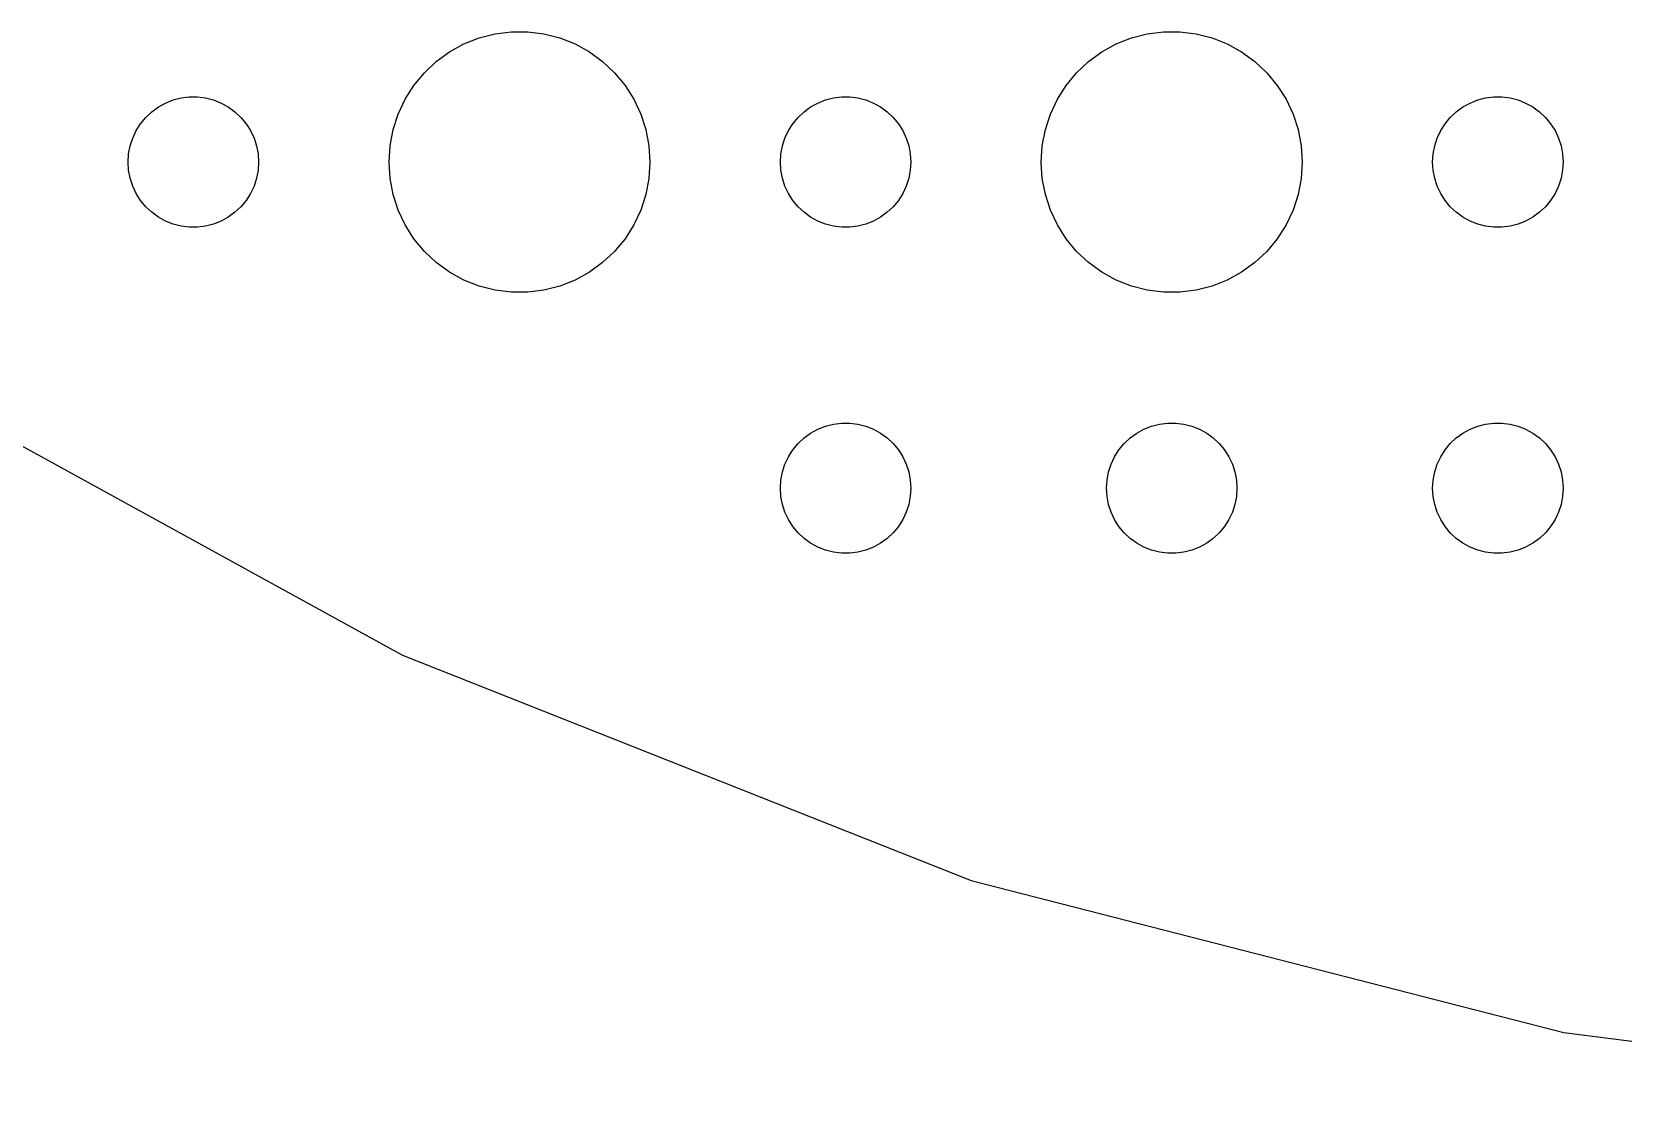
# Model space of a CAD drawing. Header units: metres. Extents: x -112 to 112, y -112 to 112.
# Drawn here: x -56.21 to -19.62, y -111.78 to -87.01 of the extents above; entities that cross this region are included whole.
import ezdxf

# ---------------------------------------------------------------- set-up
doc = ezdxf.new("R2010")
doc.units = ezdxf.units.M

msp = doc.modelspace()

# ---------------------------------------------------------------- linework, layer by layer
for p, q in [((-45.927, -87.1468), (-45.5621, -87.0531)), ((-45.5621, -87.0531), (-45.1884, -87.0059)), ((-45.1884, -87.0059), (-44.8116, -87.0059)), ((-44.8116, -87.0059), (-44.4379, -87.0531)), ((-44.4379, -87.0531), (-44.0729, -87.1468)), ((-30.927, -87.1468), (-30.5621, -87.0531)), ((-30.5621, -87.0531), (-30.1884, -87.0059)), ((-30.1884, -87.0059), (-29.8116, -87.0059)), ((-29.8116, -87.0059), (-29.4379, -87.0531)), ((-29.4379, -87.0531), (-29.0729, -87.1468)), ((-46.6075, -87.467), (-46.2773, -87.2855)), ((-46.2773, -87.2855), (-45.927, -87.1468)), ((-44.0729, -87.1468), (-43.7227, -87.2855)), ((-43.7227, -87.2855), (-43.3925, -87.467)), ((-31.6075, -87.467), (-31.2773, -87.2855)), ((-31.2773, -87.2855), (-30.927, -87.1468)), ((-29.0729, -87.1468), (-28.7227, -87.2855)), ((-28.7227, -87.2855), (-28.3925, -87.467)), ((-47.1869, -87.9464), (-46.9123, -87.6885)), ((-46.9123, -87.6885), (-46.6075, -87.467)), ((-43.3925, -87.467), (-43.0877, -87.6885)), ((-43.0877, -87.6885), (-42.8131, -87.9464)), ((-32.1869, -87.9464), (-31.9123, -87.6885)), ((-31.9123, -87.6885), (-31.6075, -87.467)), ((-28.3925, -87.467), (-28.0877, -87.6885)), ((-28.0877, -87.6885), (-27.8131, -87.9464)), ((-47.427, -88.2366), (-47.1869, -87.9464)), ((-42.8131, -87.9464), (-42.5729, -88.2366)), ((-32.427, -88.2366), (-32.1869, -87.9464)), ((-27.8131, -87.9464), (-27.5729, -88.2366)), ((-52.9635, -88.5734), (-52.7811, -88.5266)), ((-52.7811, -88.5266), (-52.5942, -88.503)), ((-52.5942, -88.503), (-52.4058, -88.503)), ((-52.4058, -88.503), (-52.2189, -88.5266)), ((-52.2189, -88.5266), (-52.0365, -88.5734)), ((-47.7893, -88.8956), (-47.6289, -88.5547)), ((-47.6289, -88.5547), (-47.427, -88.2366)), ((-42.5729, -88.2366), (-42.3711, -88.5547)), ((-42.3711, -88.5547), (-42.2107, -88.8956)), ((-37.9635, -88.5734), (-37.7811, -88.5266)), ((-37.7811, -88.5266), (-37.5942, -88.503)), ((-37.5942, -88.503), (-37.4058, -88.503)), ((-37.4058, -88.503), (-37.2189, -88.5266)), ((-37.2189, -88.5266), (-37.0365, -88.5734)), ((-32.7893, -88.8956), (-32.6289, -88.5547)), ((-32.6289, -88.5547), (-32.427, -88.2366)), ((-27.5729, -88.2366), (-27.3711, -88.5547)), ((-27.3711, -88.5547), (-27.2107, -88.8956)), ((-22.9635, -88.5734), (-22.7811, -88.5266)), ((-22.7811, -88.5266), (-22.5942, -88.503)), ((-22.5942, -88.503), (-22.4058, -88.503)), ((-22.4058, -88.503), (-22.2189, -88.5266)), ((-22.2189, -88.5266), (-22.0365, -88.5734)), ((-53.5934, -88.9732), (-53.4561, -88.8442)), ((-53.4561, -88.8442), (-53.3037, -88.7335)), ((-53.3037, -88.7335), (-53.1387, -88.6428)), ((-53.1387, -88.6428), (-52.9635, -88.5734)), ((-52.0365, -88.5734), (-51.8613, -88.6428)), ((-51.8613, -88.6428), (-51.6963, -88.7335)), ((-51.6963, -88.7335), (-51.5439, -88.8442)), ((-51.5439, -88.8442), (-51.4065, -88.9732)), ((-47.9057, -89.2539), (-47.7893, -88.8956)), ((-42.2107, -88.8956), (-42.0942, -89.2539)), ((-38.5934, -88.9732), (-38.4561, -88.8442)), ((-38.4561, -88.8442), (-38.3037, -88.7335)), ((-38.3037, -88.7335), (-38.1387, -88.6428)), ((-38.1387, -88.6428), (-37.9635, -88.5734)), ((-37.0365, -88.5734), (-36.8613, -88.6428)), ((-36.8613, -88.6428), (-36.6963, -88.7335)), ((-36.6963, -88.7335), (-36.5439, -88.8442)), ((-36.5439, -88.8442), (-36.4065, -88.9732)), ((-32.9057, -89.2539), (-32.7893, -88.8956)), ((-27.2107, -88.8956), (-27.0942, -89.2539)), ((-23.5934, -88.9732), (-23.4561, -88.8442)), ((-23.4561, -88.8442), (-23.3037, -88.7335)), ((-23.3037, -88.7335), (-23.1387, -88.6428)), ((-23.1387, -88.6428), (-22.9635, -88.5734)), ((-22.0365, -88.5734), (-21.8613, -88.6428)), ((-21.8613, -88.6428), (-21.6963, -88.7335)), ((-21.6963, -88.7335), (-21.5439, -88.8442)), ((-21.5439, -88.8442), (-21.4065, -88.9732)), ((-53.8947, -89.4478), (-53.8145, -89.2774)), ((-53.8145, -89.2774), (-53.7135, -89.1183)), ((-53.7135, -89.1183), (-53.5934, -88.9732)), ((-51.4065, -88.9732), (-51.2865, -89.1183)), ((-51.2865, -89.1183), (-51.1855, -89.2774)), ((-51.1855, -89.2774), (-51.1053, -89.4478)), ((-47.9763, -89.624), (-47.9057, -89.2539)), ((-42.0942, -89.2539), (-42.0237, -89.624)), ((-38.8947, -89.4478), (-38.8145, -89.2774)), ((-38.8145, -89.2774), (-38.7135, -89.1183)), ((-38.7135, -89.1183), (-38.5934, -88.9732)), ((-36.4065, -88.9732), (-36.2865, -89.1183)), ((-36.2865, -89.1183), (-36.1855, -89.2774)), ((-36.1855, -89.2774), (-36.1053, -89.4478)), ((-32.9763, -89.624), (-32.9057, -89.2539)), ((-27.0942, -89.2539), (-27.0237, -89.624)), ((-23.8947, -89.4478), (-23.8145, -89.2774)), ((-23.8145, -89.2774), (-23.7135, -89.1183)), ((-23.7135, -89.1183), (-23.5934, -88.9732)), ((-21.4065, -88.9732), (-21.2865, -89.1183)), ((-21.2865, -89.1183), (-21.1855, -89.2774)), ((-21.1855, -89.2774), (-21.1053, -89.4478)), ((-53.9882, -89.812), (-53.9529, -89.627)), ((-53.9529, -89.627), (-53.8947, -89.4478)), ((-51.1053, -89.4478), (-51.0471, -89.627)), ((-51.0471, -89.627), (-51.0118, -89.812)), ((-48, -90), (-47.9763, -89.624)), ((-42.0237, -89.624), (-42, -90)), ((-38.9882, -89.812), (-38.9529, -89.627)), ((-38.9529, -89.627), (-38.8947, -89.4478)), ((-36.1053, -89.4478), (-36.0471, -89.627)), ((-36.0471, -89.627), (-36.0118, -89.812)), ((-33, -90), (-32.9763, -89.624)), ((-27.0237, -89.624), (-27, -90)), ((-23.9882, -89.812), (-23.9529, -89.627)), ((-23.9529, -89.627), (-23.8947, -89.4478)), ((-21.1053, -89.4478), (-21.0471, -89.627)), ((-21.0471, -89.627), (-21.0118, -89.812)), ((-54, -90), (-53.9882, -89.812)), ((-53.9882, -90.188), (-54, -90)), ((-51.0118, -89.812), (-51, -90)), ((-51, -90), (-51.0118, -90.188)), ((-47.9763, -90.376), (-48, -90)), ((-42, -90), (-42.0237, -90.376)), ((-39, -90), (-38.9882, -89.812)), ((-38.9882, -90.188), (-39, -90)), ((-36.0118, -89.812), (-36, -90)), ((-36, -90), (-36.0118, -90.188)), ((-32.9763, -90.376), (-33, -90)), ((-27, -90), (-27.0237, -90.376)), ((-24, -90), (-23.9882, -89.812)), ((-23.9882, -90.188), (-24, -90)), ((-21.0118, -89.812), (-21, -90)), ((-21, -90), (-21.0118, -90.188)), ((-53.9529, -90.373), (-53.9882, -90.188)), ((-53.8947, -90.5522), (-53.9529, -90.373)), ((-51.0471, -90.373), (-51.1053, -90.5522)), ((-51.0118, -90.188), (-51.0471, -90.373)), ((-47.9057, -90.7461), (-47.9763, -90.376)), ((-42.0237, -90.376), (-42.0942, -90.7461)), ((-38.9529, -90.373), (-38.9882, -90.188)), ((-38.8947, -90.5522), (-38.9529, -90.373)), ((-36.0471, -90.373), (-36.1053, -90.5522)), ((-36.0118, -90.188), (-36.0471, -90.373)), ((-32.9057, -90.7461), (-32.9763, -90.376)), ((-27.0237, -90.376), (-27.0942, -90.7461)), ((-23.9529, -90.373), (-23.9882, -90.188)), ((-23.8947, -90.5522), (-23.9529, -90.373)), ((-21.0471, -90.373), (-21.1053, -90.5522)), ((-21.0118, -90.188), (-21.0471, -90.373)), ((-53.8145, -90.7226), (-53.8947, -90.5522)), ((-53.7135, -90.8817), (-53.8145, -90.7226)), ((-51.1855, -90.7226), (-51.2865, -90.8817)), ((-51.1053, -90.5522), (-51.1855, -90.7226)), ((-47.7893, -91.1044), (-47.9057, -90.7461)), ((-42.0942, -90.7461), (-42.2107, -91.1044)), ((-38.8145, -90.7226), (-38.8947, -90.5522)), ((-38.7135, -90.8817), (-38.8145, -90.7226)), ((-36.1855, -90.7226), (-36.2865, -90.8817)), ((-36.1053, -90.5522), (-36.1855, -90.7226)), ((-32.7893, -91.1044), (-32.9057, -90.7461)), ((-27.0942, -90.7461), (-27.2107, -91.1044)), ((-23.8145, -90.7226), (-23.8947, -90.5522)), ((-23.7135, -90.8817), (-23.8145, -90.7226)), ((-21.1855, -90.7226), (-21.2865, -90.8817)), ((-21.1053, -90.5522), (-21.1855, -90.7226)), ((-53.5934, -91.0268), (-53.7135, -90.8817)), ((-53.4561, -91.1558), (-53.5934, -91.0268)), ((-51.4065, -91.0268), (-51.5439, -91.1558)), ((-51.2865, -90.8817), (-51.4065, -91.0268)), ((-47.6289, -91.4453), (-47.7893, -91.1044)), ((-42.2107, -91.1044), (-42.3711, -91.4453)), ((-38.5934, -91.0268), (-38.7135, -90.8817)), ((-38.4561, -91.1558), (-38.5934, -91.0268)), ((-36.4065, -91.0268), (-36.5439, -91.1558)), ((-36.2865, -90.8817), (-36.4065, -91.0268)), ((-32.6289, -91.4453), (-32.7893, -91.1044)), ((-27.2107, -91.1044), (-27.3711, -91.4453)), ((-23.5934, -91.0268), (-23.7135, -90.8817)), ((-23.4561, -91.1558), (-23.5934, -91.0268)), ((-21.4065, -91.0268), (-21.5439, -91.1558)), ((-21.2865, -90.8817), (-21.4065, -91.0268)), ((-53.3037, -91.2665), (-53.4561, -91.1558)), ((-53.1387, -91.3572), (-53.3037, -91.2665)), ((-52.9635, -91.4266), (-53.1387, -91.3572)), ((-52.7811, -91.4734), (-52.9635, -91.4266)), ((-52.5942, -91.497), (-52.7811, -91.4734)), ((-52.2189, -91.4734), (-52.4058, -91.497)), ((-52.0365, -91.4266), (-52.2189, -91.4734)), ((-51.8613, -91.3572), (-52.0365, -91.4266)), ((-51.6963, -91.2665), (-51.8613, -91.3572)), ((-51.5439, -91.1558), (-51.6963, -91.2665)), ((-47.427, -91.7634), (-47.6289, -91.4453)), ((-42.3711, -91.4453), (-42.5729, -91.7634)), ((-38.3037, -91.2665), (-38.4561, -91.1558)), ((-38.1387, -91.3572), (-38.3037, -91.2665)), ((-37.9635, -91.4266), (-38.1387, -91.3572)), ((-37.7811, -91.4734), (-37.9635, -91.4266)), ((-37.5942, -91.497), (-37.7811, -91.4734)), ((-37.2189, -91.4734), (-37.4058, -91.497)), ((-37.0365, -91.4266), (-37.2189, -91.4734)), ((-36.8613, -91.3572), (-37.0365, -91.4266)), ((-36.6963, -91.2665), (-36.8613, -91.3572)), ((-36.5439, -91.1558), (-36.6963, -91.2665)), ((-32.427, -91.7634), (-32.6289, -91.4453)), ((-27.3711, -91.4453), (-27.5729, -91.7634)), ((-23.3037, -91.2665), (-23.4561, -91.1558)), ((-23.1387, -91.3572), (-23.3037, -91.2665)), ((-22.9635, -91.4266), (-23.1387, -91.3572)), ((-22.7811, -91.4734), (-22.9635, -91.4266)), ((-22.5942, -91.497), (-22.7811, -91.4734)), ((-22.2189, -91.4734), (-22.4058, -91.497)), ((-22.0365, -91.4266), (-22.2189, -91.4734)), ((-21.8613, -91.3572), (-22.0365, -91.4266)), ((-21.6963, -91.2665), (-21.8613, -91.3572)), ((-21.5439, -91.1558), (-21.6963, -91.2665)), ((-52.4058, -91.497), (-52.5942, -91.497)), ((-47.1869, -92.0536), (-47.427, -91.7634)), ((-42.5729, -91.7634), (-42.8131, -92.0536)), ((-37.4058, -91.497), (-37.5942, -91.497)), ((-32.1869, -92.0536), (-32.427, -91.7634)), ((-27.5729, -91.7634), (-27.8131, -92.0536)), ((-22.4058, -91.497), (-22.5942, -91.497)), ((-46.9123, -92.3115), (-47.1869, -92.0536)), ((-42.8131, -92.0536), (-43.0877, -92.3115)), ((-31.9123, -92.3115), (-32.1869, -92.0536)), ((-27.8131, -92.0536), (-28.0877, -92.3115)), ((-46.6075, -92.533), (-46.9123, -92.3115)), ((-46.2773, -92.7145), (-46.6075, -92.533)), ((-43.3925, -92.533), (-43.7227, -92.7145)), ((-43.0877, -92.3115), (-43.3925, -92.533)), ((-31.6075, -92.533), (-31.9123, -92.3115)), ((-31.2773, -92.7145), (-31.6075, -92.533)), ((-28.3925, -92.533), (-28.7227, -92.7145)), ((-28.0877, -92.3115), (-28.3925, -92.533)), ((-45.927, -92.8532), (-46.2773, -92.7145)), ((-45.5621, -92.9469), (-45.927, -92.8532)), ((-45.1884, -92.9941), (-45.5621, -92.9469)), ((-44.4379, -92.9469), (-44.8116, -92.9941)), ((-44.0729, -92.8532), (-44.4379, -92.9469)), ((-43.7227, -92.7145), (-44.0729, -92.8532)), ((-30.927, -92.8532), (-31.2773, -92.7145)), ((-30.5621, -92.9469), (-30.927, -92.8532)), ((-30.1884, -92.9941), (-30.5621, -92.9469)), ((-29.4379, -92.9469), (-29.8116, -92.9941)), ((-29.0729, -92.8532), (-29.4379, -92.9469)), ((-28.7227, -92.7145), (-29.0729, -92.8532)), ((-44.8116, -92.9941), (-45.1884, -92.9941)), ((-29.8116, -92.9941), (-30.1884, -92.9941)), ((-60.0126, -94.5647), (-47.6873, -101.341)), ((-38.4561, -96.3442), (-38.3037, -96.2335)), ((-38.3037, -96.2335), (-38.1387, -96.1428)), ((-38.1387, -96.1428), (-37.9635, -96.0734)), ((-37.9635, -96.0734), (-37.7811, -96.0266)), ((-37.7811, -96.0266), (-37.5942, -96.003)), ((-37.5942, -96.003), (-37.4058, -96.003)), ((-37.4058, -96.003), (-37.2189, -96.0266)), ((-37.2189, -96.0266), (-37.0365, -96.0734)), ((-37.0365, -96.0734), (-36.8613, -96.1428)), ((-36.8613, -96.1428), (-36.6963, -96.2335)), ((-36.6963, -96.2335), (-36.5439, -96.3442)), ((-30.9561, -96.3442), (-30.8037, -96.2335)), ((-30.8037, -96.2335), (-30.6387, -96.1428)), ((-30.6387, -96.1428), (-30.4635, -96.0734)), ((-30.4635, -96.0734), (-30.2811, -96.0266)), ((-30.2811, -96.0266), (-30.0942, -96.003)), ((-30.0942, -96.003), (-29.9058, -96.003)), ((-29.9058, -96.003), (-29.7189, -96.0266)), ((-29.7189, -96.0266), (-29.5365, -96.0734)), ((-29.5365, -96.0734), (-29.3613, -96.1428)), ((-29.3613, -96.1428), (-29.1963, -96.2335)), ((-29.1963, -96.2335), (-29.0439, -96.3442)), ((-23.4561, -96.3442), (-23.3037, -96.2335)), ((-23.3037, -96.2335), (-23.1387, -96.1428)), ((-23.1387, -96.1428), (-22.9635, -96.0734)), ((-22.9635, -96.0734), (-22.7811, -96.0266)), ((-22.7811, -96.0266), (-22.5942, -96.003)), ((-22.5942, -96.003), (-22.4058, -96.003)), ((-22.4058, -96.003), (-22.2189, -96.0266)), ((-22.2189, -96.0266), (-22.0365, -96.0734)), ((-22.0365, -96.0734), (-21.8613, -96.1428)), ((-21.8613, -96.1428), (-21.6963, -96.2335)), ((-21.6963, -96.2335), (-21.5439, -96.3442)), ((-38.7135, -96.6183), (-38.5934, -96.4732)), ((-38.5934, -96.4732), (-38.4561, -96.3442)), ((-36.5439, -96.3442), (-36.4065, -96.4732)), ((-36.4065, -96.4732), (-36.2865, -96.6183)), ((-31.2135, -96.6183), (-31.0934, -96.4732)), ((-31.0934, -96.4732), (-30.9561, -96.3442)), ((-29.0439, -96.3442), (-28.9065, -96.4732)), ((-28.9065, -96.4732), (-28.7865, -96.6183)), ((-23.7135, -96.6183), (-23.5934, -96.4732)), ((-23.5934, -96.4732), (-23.4561, -96.3442)), ((-21.5439, -96.3442), (-21.4065, -96.4732)), ((-21.4065, -96.4732), (-21.2865, -96.6183)), ((-38.9529, -97.127), (-38.8947, -96.9478)), ((-38.8947, -96.9478), (-38.8145, -96.7774)), ((-38.8145, -96.7774), (-38.7135, -96.6183)), ((-36.2865, -96.6183), (-36.1855, -96.7774)), ((-36.1855, -96.7774), (-36.1053, -96.9478)), ((-36.1053, -96.9478), (-36.0471, -97.127)), ((-31.4529, -97.127), (-31.3947, -96.9478)), ((-31.3947, -96.9478), (-31.3145, -96.7774)), ((-31.3145, -96.7774), (-31.2135, -96.6183)), ((-28.7865, -96.6183), (-28.6855, -96.7774)), ((-28.6855, -96.7774), (-28.6053, -96.9478)), ((-28.6053, -96.9478), (-28.5471, -97.127)), ((-23.9529, -97.127), (-23.8947, -96.9478)), ((-23.8947, -96.9478), (-23.8145, -96.7774)), ((-23.8145, -96.7774), (-23.7135, -96.6183)), ((-21.2865, -96.6183), (-21.1855, -96.7774)), ((-21.1855, -96.7774), (-21.1053, -96.9478)), ((-21.1053, -96.9478), (-21.0471, -97.127)), ((-39, -97.5), (-38.9882, -97.312)), ((-38.9882, -97.312), (-38.9529, -97.127)), ((-36.0471, -97.127), (-36.0118, -97.312)), ((-36.0118, -97.312), (-36, -97.5)), ((-31.5, -97.5), (-31.4882, -97.312)), ((-31.4882, -97.312), (-31.4529, -97.127)), ((-28.5471, -97.127), (-28.5118, -97.312)), ((-28.5118, -97.312), (-28.5, -97.5)), ((-24, -97.5), (-23.9882, -97.312)), ((-23.9882, -97.312), (-23.9529, -97.127)), ((-21.0471, -97.127), (-21.0118, -97.312)), ((-21.0118, -97.312), (-21, -97.5)), ((-38.9882, -97.688), (-39, -97.5)), ((-38.9529, -97.873), (-38.9882, -97.688)), ((-36.0118, -97.688), (-36.0471, -97.873)), ((-36, -97.5), (-36.0118, -97.688)), ((-31.4882, -97.688), (-31.5, -97.5)), ((-31.4529, -97.873), (-31.4882, -97.688)), ((-28.5118, -97.688), (-28.5471, -97.873)), ((-28.5, -97.5), (-28.5118, -97.688)), ((-23.9882, -97.688), (-24, -97.5)), ((-23.9529, -97.873), (-23.9882, -97.688)), ((-21.0118, -97.688), (-21.0471, -97.873)), ((-21, -97.5), (-21.0118, -97.688)), ((-38.8947, -98.0522), (-38.9529, -97.873)), ((-38.8145, -98.2226), (-38.8947, -98.0522)), ((-36.1053, -98.0522), (-36.1855, -98.2226)), ((-36.0471, -97.873), (-36.1053, -98.0522)), ((-31.3947, -98.0522), (-31.4529, -97.873)), ((-31.3145, -98.2226), (-31.3947, -98.0522)), ((-28.6053, -98.0522), (-28.6855, -98.2226)), ((-28.5471, -97.873), (-28.6053, -98.0522)), ((-23.8947, -98.0522), (-23.9529, -97.873)), ((-23.8145, -98.2226), (-23.8947, -98.0522)), ((-21.1053, -98.0522), (-21.1855, -98.2226)), ((-21.0471, -97.873), (-21.1053, -98.0522)), ((-38.7135, -98.3817), (-38.8145, -98.2226)), ((-38.5934, -98.5268), (-38.7135, -98.3817)), ((-36.2865, -98.3817), (-36.4065, -98.5268)), ((-36.1855, -98.2226), (-36.2865, -98.3817)), ((-31.2135, -98.3817), (-31.3145, -98.2226)), ((-31.0934, -98.5268), (-31.2135, -98.3817)), ((-28.7865, -98.3817), (-28.9065, -98.5268)), ((-28.6855, -98.2226), (-28.7865, -98.3817)), ((-23.7135, -98.3817), (-23.8145, -98.2226)), ((-23.5934, -98.5268), (-23.7135, -98.3817)), ((-21.2865, -98.3817), (-21.4065, -98.5268)), ((-21.1855, -98.2226), (-21.2865, -98.3817)), ((-38.4561, -98.6558), (-38.5934, -98.5268)), ((-38.3037, -98.7665), (-38.4561, -98.6558)), ((-38.1387, -98.8572), (-38.3037, -98.7665)), ((-36.6963, -98.7665), (-36.8613, -98.8572)), ((-36.5439, -98.6558), (-36.6963, -98.7665)), ((-36.4065, -98.5268), (-36.5439, -98.6558)), ((-30.9561, -98.6558), (-31.0934, -98.5268)), ((-30.8037, -98.7665), (-30.9561, -98.6558)), ((-30.6387, -98.8572), (-30.8037, -98.7665)), ((-29.1963, -98.7665), (-29.3613, -98.8572)), ((-29.0439, -98.6558), (-29.1963, -98.7665)), ((-28.9065, -98.5268), (-29.0439, -98.6558)), ((-23.4561, -98.6558), (-23.5934, -98.5268)), ((-23.3037, -98.7665), (-23.4561, -98.6558)), ((-23.1387, -98.8572), (-23.3037, -98.7665)), ((-21.6963, -98.7665), (-21.8613, -98.8572)), ((-21.5439, -98.6558), (-21.6963, -98.7665)), ((-21.4065, -98.5268), (-21.5439, -98.6558)), ((-37.9635, -98.9266), (-38.1387, -98.8572)), ((-37.7811, -98.9734), (-37.9635, -98.9266)), ((-37.5942, -98.997), (-37.7811, -98.9734)), ((-37.4058, -98.997), (-37.5942, -98.997)), ((-37.2189, -98.9734), (-37.4058, -98.997)), ((-37.0365, -98.9266), (-37.2189, -98.9734)), ((-36.8613, -98.8572), (-37.0365, -98.9266)), ((-30.4635, -98.9266), (-30.6387, -98.8572)), ((-30.2811, -98.9734), (-30.4635, -98.9266)), ((-30.0942, -98.997), (-30.2811, -98.9734)), ((-29.9058, -98.997), (-30.0942, -98.997)), ((-29.7189, -98.9734), (-29.9058, -98.997)), ((-29.5365, -98.9266), (-29.7189, -98.9734)), ((-29.3613, -98.8572), (-29.5365, -98.9266)), ((-22.9635, -98.9266), (-23.1387, -98.8572)), ((-22.7811, -98.9734), (-22.9635, -98.9266)), ((-22.5942, -98.997), (-22.7811, -98.9734)), ((-22.4058, -98.997), (-22.5942, -98.997)), ((-22.2189, -98.9734), (-22.4058, -98.997)), ((-22.0365, -98.9266), (-22.2189, -98.9734)), ((-21.8613, -98.8572), (-22.0365, -98.9266)), ((-47.6873, -101.341), (-34.6099, -106.518)), ((-34.6099, -106.518), (-20.9867, -110.016)), ((-20.9867, -110.016), (-7.03253, -111.779))]:
    msp.add_line(p, q)

doc.saveas('drawing.dxf')
